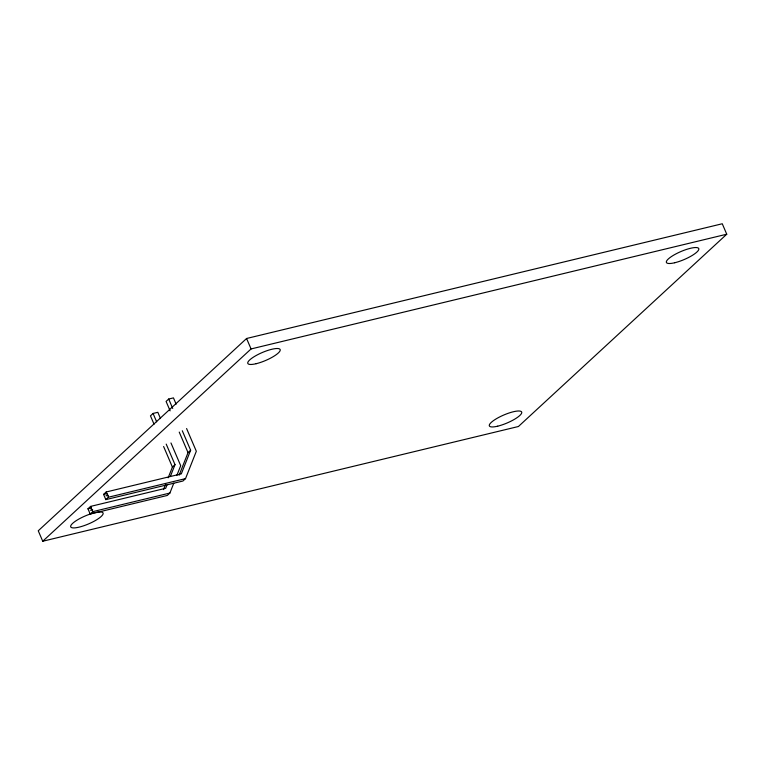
<?xml version="1.0" encoding="UTF-8"?>
<svg xmlns="http://www.w3.org/2000/svg" width="765" height="765" viewBox="0 0 765 765"><rect width="100%" height="100%" fill="white"/><g stroke="black" fill="none" stroke-linecap="round" stroke-linejoin="round"><path stroke-width="1.15" d="M163.509 489.619L165.623 484.245M168.166 477.8L172.412 467.061L175.013 464.651L166.206 444.102M166.961 485.067L165.689 488.29L90.566 506.411L87.956 508.811L90.203 514.042L167.296 495.452L169.897 493.043L173.789 483.193M170.346 476.471L175.013 464.651M176.811 475.524L180.703 465.675L170.958 442.954M179.134 475.199L188.037 452.641L190.638 450.231L182.29 430.762M190.638 450.231L181.315 473.87L106.182 491.991L103.581 494.391L105.819 499.622L182.921 481.022L185.522 478.622L196.328 451.254L186.584 428.534M160.516 418.579L157.829 412.306L153.067 413.454L150.466 415.854L154.052 424.221M176.141 404.159L173.454 397.886L168.692 399.034L166.091 401.434L170.126 410.843M246.579 338.493L38.25 530.786L42.735 541.238L518.421 426.507L726.75 234.214L722.265 223.763L246.579 338.493L251.063 348.945L42.735 541.238M90.203 514.042L92.804 511.642L169.897 493.043M105.819 499.622L108.429 497.221L185.522 478.622M251.063 348.945L726.75 234.214M103.581 494.391L107.052 493.559M106 495.806L108.314 495.251M87.956 508.811L91.427 507.979M90.385 510.226L92.689 509.672M168.692 399.034L172.727 408.443M179.23 432.082L188.037 452.641M153.067 413.454L156.653 421.821M163.605 446.502L172.412 467.061M106.182 491.991L108.429 497.221M90.566 506.411L92.804 511.642M94.707 512.722A17.605 4.322 -23.2 0 1 95.644 520.391A17.605 4.322 -23.2 0 1 70.667 526.702A17.605 4.322 -23.2 0 1 93.789 512.952M674.768 262.739A17.605 4.322 -23.2 0 0 698.847 248.941A17.605 4.322 -23.2 0 0 674.128 254.898A17.605 4.322 -23.2 0 0 674.768 262.739M256.17 363.7A17.605 4.322 -23.2 0 0 280.239 349.901A17.605 4.322 -23.2 0 0 255.529 355.859A17.605 4.322 -23.2 0 0 256.17 363.7M497.69 426.182A17.605 4.322 -23.2 0 0 521.768 412.383A17.605 4.322 -23.2 0 0 497.049 418.35A17.605 4.322 -23.2 0 0 497.69 426.182"/></g></svg>
